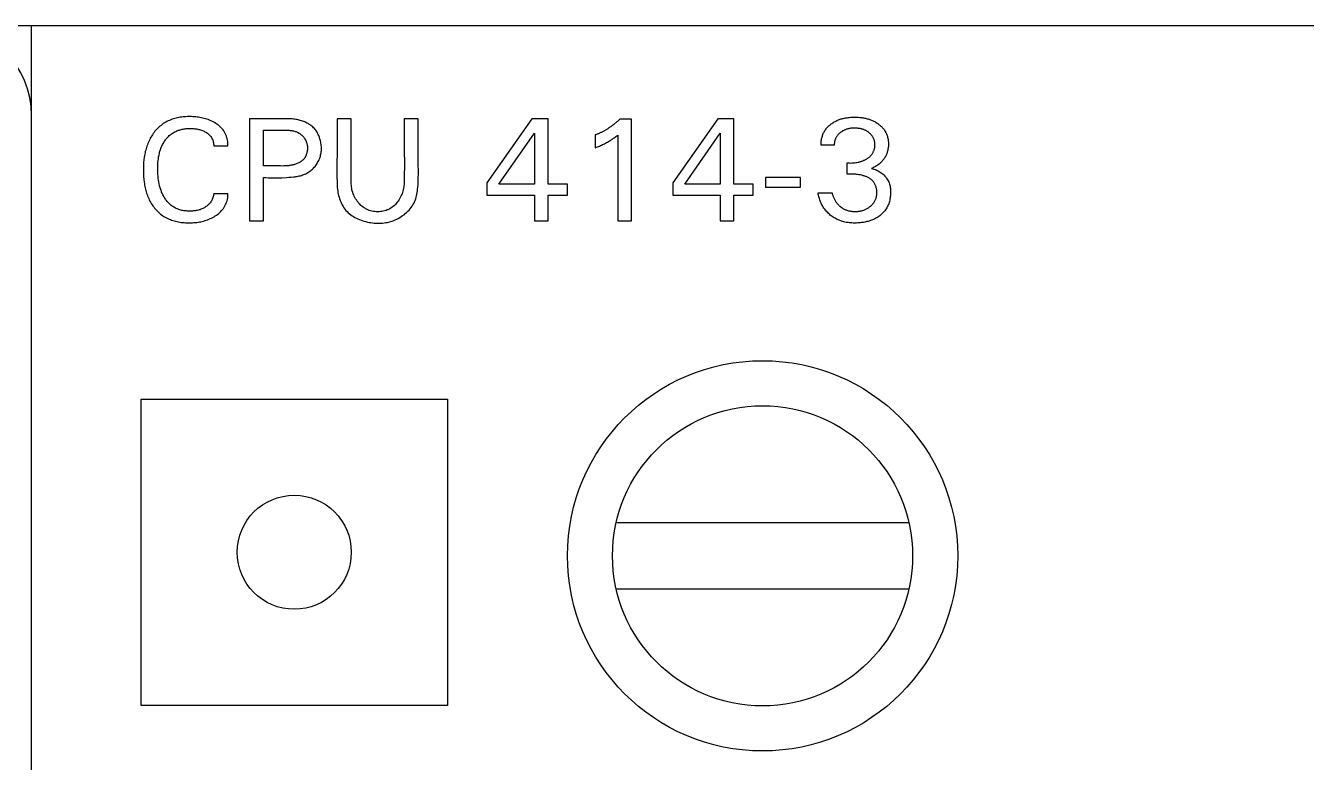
# Model space of a CAD drawing. Extents: x 430 to 1632, y -19 to 271.
# Drawn here: x 542.4 to 554.48, y 242.54 to 249.49 of the extents above; entities that cross this region are included whole.
import ezdxf

# ---------------------------------------------------------------- set-up
doc = ezdxf.new("R2010")
doc.units = 0
doc.header["$LTSCALE"] = 5
doc.header["$MEASUREMENT"] = 0
doc.layers.get('0').update_dxf_attribs({"linetype": 'CONTINUOUS'})

msp = doc.modelspace()

# ---------------------------------------------------------------- linework, layer by layer
at = {"color": 7, "linetype": 'Continuous'}
for p, q in [((514.272, 249.49), (599.075, 249.49)), ((542.455, 86.058), (542.455, 248.64))]:
    msp.add_line(p, q, dxfattribs=at)
at = {"linetype": 'Continuous'}
for p, q in [((542.455, 177.546), (542.455, 249.49)), ((542.455, 249.49), (570.496, 249.49)), ((544.511, 248.612), (544.511, 247.649)), ((545.337, 248.612), (545.337, 248.55)), ((545.469, 248.612), (545.337, 248.612)), ((545.971, 248.612), (545.97, 248.457)), ((546.102, 248.612), (545.971, 248.612)), ((547.176, 248.612), (546.751, 248.006)), ((547.328, 248.612), (547.176, 248.612)), ((547.328, 247.995), (547.328, 248.612)), ((548.114, 248.606), (548.005, 248.606)), ((548.114, 247.649), (548.114, 248.606)), ((548.929, 248.612), (548.504, 248.006)), ((549.081, 248.612), (548.929, 248.612)), ((549.081, 247.995), (549.081, 248.612)), ((544.643, 248.167), (544.643, 248.503)), ((546.864, 247.995), (547.199, 248.475)), ((547.199, 248.475), (547.199, 247.995)), ((548.617, 247.995), (548.952, 248.475)), ((548.952, 248.475), (548.952, 247.995)), ((544.173, 248.356), (544.308, 248.356)), ((545.469, 248.251), (545.469, 248.354)), ((547.774, 248.458), (547.774, 248.338)), ((547.985, 248.457), (547.985, 247.649)), ((550.029, 248.361), (549.904, 248.361)), ((544.708, 248.167), (544.643, 248.167)), ((550.15, 248.087), (550.15, 248.195)), ((544.643, 247.649), (544.643, 248.058)), ((546.751, 248.006), (546.751, 247.89)), ((547.199, 247.995), (546.864, 247.995)), ((547.51, 247.995), (547.328, 247.995)), ((547.51, 247.89), (547.51, 247.995)), ((548.504, 248.006), (548.504, 247.89)), ((548.952, 247.995), (548.617, 247.995)), ((549.263, 247.995), (549.081, 247.995)), ((549.263, 247.89), (549.263, 247.995)), ((549.379, 248.056), (549.379, 247.965)), ((549.711, 248.056), (549.379, 248.056)), ((549.711, 247.965), (549.711, 248.056)), ((544.308, 247.904), (544.173, 247.904)), ((546.751, 247.89), (547.199, 247.89)), ((547.199, 247.89), (547.199, 247.649)), ((547.328, 247.649), (547.328, 247.89)), ((547.328, 247.89), (547.51, 247.89)), ((548.504, 247.89), (548.952, 247.89)), ((548.952, 247.89), (548.952, 247.649)), ((549.081, 247.649), (549.081, 247.89)), ((549.081, 247.89), (549.263, 247.89)), ((549.379, 247.965), (549.711, 247.965)), ((549.877, 247.911), (550.008, 247.911)), ((544.511, 247.649), (544.643, 247.649)), ((547.199, 247.649), (547.328, 247.649)), ((547.985, 247.649), (548.114, 247.649)), ((548.952, 247.649), (549.081, 247.649)), ((543.489, 243.077), (543.489, 245.966)), ((543.489, 245.966), (546.378, 245.966)), ((546.378, 245.966), (546.378, 243.077)), ((550.734, 244.799), (547.971, 244.799)), ((547.971, 244.176), (550.734, 244.176)), ((546.378, 243.077), (543.489, 243.077))]:
    msp.add_line(p, q, dxfattribs=at)
for points in [[(544.308, 248.356), (544.308, 248.37), (544.307, 248.383), (544.306, 248.396), (544.304, 248.409), (544.301, 248.423), (544.297, 248.435), (544.293, 248.448), (544.288, 248.46), (544.282, 248.473), (544.276, 248.484), (544.269, 248.496), (544.261, 248.506), (544.253, 248.517), (544.244, 248.527), (544.234, 248.536), (544.224, 248.545), (544.214, 248.553), (544.203, 248.561), (544.192, 248.568), (544.181, 248.575), (544.169, 248.582), (544.157, 248.588), (544.145, 248.593), (544.133, 248.598), (544.12, 248.603), (544.108, 248.607), (544.095, 248.611), (544.082, 248.614), (544.069, 248.618), (544.056, 248.62), (544.043, 248.623), (544.03, 248.625), (544.017, 248.627), (544.004, 248.628), (543.991, 248.629), (543.977, 248.63), (543.964, 248.631), (543.951, 248.631), (543.938, 248.631), (543.924, 248.631), (543.911, 248.63), (543.898, 248.629), (543.884, 248.628), (543.871, 248.627), (543.858, 248.625), (543.845, 248.623), (543.832, 248.62), (543.819, 248.617), (543.806, 248.614), (543.793, 248.61), (543.781, 248.606), (543.768, 248.601), (543.756, 248.596), (543.744, 248.591), (543.732, 248.585), (543.72, 248.579), (543.708, 248.572), (543.697, 248.565), (543.686, 248.557), (543.676, 248.549), (543.665, 248.541), (543.656, 248.532), (543.646, 248.522), (543.637, 248.513), (543.628, 248.503), (543.619, 248.493), (543.611, 248.482), (543.603, 248.472), (543.595, 248.461), (543.588, 248.45), (543.581, 248.438), (543.575, 248.427), (543.569, 248.415), (543.563, 248.403), (543.557, 248.391), (543.552, 248.378), (543.547, 248.366), (543.543, 248.353), (543.539, 248.341), (543.535, 248.328), (543.532, 248.315), (543.528, 248.302), (543.525, 248.289), (543.523, 248.276), (543.52, 248.263), (543.518, 248.25), (543.515, 248.224), (543.512, 248.197), (543.511, 248.171), (543.51, 248.144), (543.51, 248.118), (543.51, 248.091), (543.512, 248.065), (543.514, 248.038), (543.517, 248.012), (543.519, 247.999), (543.521, 247.986), (543.524, 247.973), (543.526, 247.96), (543.529, 247.947), (543.533, 247.934), (543.536, 247.921), (543.54, 247.908), (543.545, 247.896), (543.549, 247.883), (543.554, 247.871), (543.56, 247.859), (543.565, 247.847), (543.571, 247.835), (543.578, 247.823), (543.584, 247.812), (543.591, 247.8), (543.599, 247.789), (543.607, 247.779), (543.615, 247.768), (543.624, 247.758), (543.632, 247.748), (543.642, 247.739), (543.651, 247.729), (543.661, 247.72), (543.672, 247.712), (543.682, 247.704), (543.693, 247.696), (543.704, 247.689), (543.716, 247.682), (543.727, 247.676), (543.739, 247.67), (543.752, 247.665), (543.764, 247.66), (543.776, 247.655), (543.789, 247.651), (543.802, 247.647), (543.815, 247.644), (543.828, 247.641), (543.841, 247.638), (543.854, 247.636), (543.867, 247.634), (543.88, 247.633), (543.893, 247.631), (543.907, 247.63), (543.92, 247.63), (543.933, 247.63), (543.947, 247.63), (543.96, 247.63), (543.973, 247.63), (543.986, 247.631), (544, 247.632), (544.013, 247.634), (544.026, 247.636), (544.039, 247.638), (544.052, 247.64), (544.065, 247.643), (544.078, 247.646), (544.091, 247.65), (544.103, 247.654), (544.116, 247.659), (544.128, 247.663), (544.141, 247.669), (544.153, 247.674), (544.164, 247.68), (544.176, 247.687), (544.187, 247.694), (544.198, 247.701), (544.209, 247.709), (544.22, 247.718), (544.23, 247.726), (544.239, 247.736), (544.248, 247.745), (544.257, 247.755), (544.265, 247.766), (544.272, 247.777), (544.279, 247.789), (544.285, 247.801), (544.29, 247.813), (544.295, 247.825), (544.299, 247.838), (544.302, 247.851), (544.305, 247.864), (544.307, 247.877), (544.308, 247.891), (544.308, 247.904)], [(544.686, 248.612), (544.642, 248.612), (544.598, 248.612), (544.511, 248.612)], [(544.643, 248.058), (544.665, 248.056), (544.687, 248.054), (544.709, 248.053), (544.73, 248.053), (544.752, 248.053), (544.774, 248.053), (544.795, 248.054), (544.817, 248.055), (544.861, 248.057), (544.883, 248.059), (544.905, 248.061), (544.927, 248.063), (544.938, 248.064), (544.949, 248.066), (544.959, 248.067), (544.97, 248.069), (544.981, 248.072), (544.991, 248.074), (545.002, 248.077), (545.012, 248.081), (545.022, 248.085), (545.032, 248.089), (545.042, 248.093), (545.052, 248.098), (545.061, 248.104), (545.071, 248.11), (545.08, 248.116), (545.089, 248.123), (545.097, 248.13), (545.106, 248.137), (545.114, 248.145), (545.121, 248.153), (545.129, 248.162), (545.136, 248.17), (545.142, 248.179), (545.149, 248.189), (545.154, 248.198), (545.16, 248.208), (545.165, 248.218), (545.169, 248.228), (545.173, 248.238), (545.177, 248.248), (545.18, 248.259), (545.182, 248.27), (545.185, 248.28), (545.186, 248.291), (545.188, 248.302), (545.189, 248.313), (545.189, 248.324), (545.189, 248.335), (545.189, 248.346), (545.188, 248.358), (545.187, 248.369), (545.185, 248.38), (545.183, 248.391), (545.181, 248.402), (545.178, 248.412), (545.175, 248.423), (545.172, 248.434), (545.168, 248.444), (545.164, 248.454), (545.159, 248.464), (545.154, 248.474), (545.149, 248.484), (545.143, 248.493), (545.137, 248.502), (545.13, 248.51), (545.123, 248.519), (545.115, 248.526), (545.107, 248.534), (545.099, 248.541), (545.091, 248.548), (545.082, 248.554), (545.072, 248.56), (545.063, 248.566), (545.053, 248.571), (545.043, 248.576), (545.033, 248.581), (545.022, 248.585), (545.012, 248.589), (545.001, 248.592), (544.99, 248.596), (544.98, 248.598), (544.969, 248.601), (544.958, 248.603), (544.947, 248.605), (544.936, 248.607), (544.925, 248.608), (544.914, 248.609), (544.903, 248.61), (544.881, 248.611), (544.86, 248.612), (544.816, 248.612), (544.773, 248.612), (544.686, 248.612)], [(545.469, 248.354), (545.469, 248.457), (545.469, 248.509), (545.469, 248.612)], [(546.102, 248.303), (546.101, 248.364), (546.101, 248.426), (546.101, 248.488), (546.102, 248.55), (546.102, 248.612)], [(548.005, 248.606), (548, 248.602), (547.995, 248.598), (547.991, 248.593), (547.986, 248.589), (547.982, 248.585), (547.977, 248.581), (547.972, 248.577), (547.967, 248.573), (547.962, 248.569), (547.958, 248.565), (547.953, 248.561), (547.948, 248.557), (547.943, 248.553), (547.938, 248.549), (547.933, 248.546), (547.928, 248.542), (547.923, 248.538), (547.917, 248.535), (547.912, 248.531), (547.907, 248.528), (547.902, 248.524), (547.897, 248.521), (547.891, 248.517), (547.886, 248.514), (547.881, 248.511), (547.875, 248.507), (547.87, 248.504), (547.864, 248.501), (547.859, 248.498), (547.853, 248.495), (547.848, 248.492), (547.842, 248.489), (547.837, 248.486), (547.831, 248.483), (547.826, 248.481), (547.82, 248.478), (547.814, 248.475), (547.809, 248.473), (547.803, 248.47), (547.797, 248.468), (547.791, 248.465), (547.786, 248.463), (547.78, 248.46), (547.774, 248.458)], [(549.904, 248.361), (549.904, 248.37), (549.904, 248.378), (549.905, 248.387), (549.905, 248.395), (549.906, 248.404), (549.908, 248.413), (549.909, 248.421), (549.911, 248.43), (549.913, 248.438), (549.916, 248.446), (549.919, 248.454), (549.922, 248.463), (549.925, 248.471), (549.928, 248.478), (549.932, 248.486), (549.936, 248.494), (549.941, 248.501), (549.946, 248.508), (549.951, 248.515), (549.956, 248.522), (549.962, 248.528), (549.967, 248.535), (549.974, 248.541), (549.98, 248.547), (549.986, 248.552), (549.993, 248.558), (550, 248.563), (550.007, 248.568), (550.014, 248.573), (550.021, 248.577), (550.029, 248.582), (550.036, 248.586), (550.044, 248.59), (550.052, 248.594), (550.06, 248.597), (550.068, 248.6), (550.076, 248.603), (550.084, 248.606), (550.092, 248.609), (550.1, 248.611), (550.108, 248.613), (550.117, 248.615), (550.125, 248.617), (550.134, 248.619), (550.142, 248.62), (550.151, 248.621), (550.159, 248.623), (550.168, 248.623), (550.185, 248.625), (550.202, 248.626), (550.219, 248.626), (550.236, 248.626), (550.254, 248.625), (550.271, 248.624), (550.279, 248.623), (550.288, 248.622), (550.296, 248.621), (550.305, 248.619), (550.313, 248.618), (550.322, 248.616), (550.33, 248.614), (550.338, 248.612), (550.347, 248.61), (550.355, 248.607), (550.363, 248.604), (550.371, 248.601), (550.379, 248.598), (550.387, 248.595), (550.395, 248.591), (550.403, 248.588), (550.41, 248.584), (550.418, 248.58), (550.425, 248.575), (550.432, 248.571), (550.439, 248.566), (550.446, 248.561), (550.453, 248.555), (550.46, 248.55), (550.466, 248.544), (550.473, 248.538), (550.479, 248.532), (550.485, 248.526), (550.49, 248.519), (550.495, 248.513), (550.501, 248.506), (550.505, 248.498), (550.51, 248.491), (550.514, 248.483), (550.518, 248.476), (550.521, 248.468), (550.524, 248.46), (550.527, 248.452), (550.53, 248.444), (550.532, 248.435), (550.534, 248.427), (550.536, 248.418), (550.537, 248.41), (550.538, 248.401), (550.539, 248.393), (550.539, 248.384), (550.539, 248.375), (550.539, 248.367), (550.539, 248.358), (550.539, 248.35), (550.538, 248.341), (550.537, 248.333), (550.535, 248.324), (550.534, 248.316), (550.532, 248.307), (550.529, 248.299), (550.527, 248.291), (550.524, 248.283), (550.521, 248.275), (550.517, 248.267), (550.514, 248.259), (550.509, 248.251), (550.505, 248.244), (550.5, 248.237), (550.495, 248.23), (550.49, 248.223), (550.485, 248.216), (550.479, 248.21), (550.473, 248.204), (550.467, 248.197), (550.461, 248.192), (550.454, 248.186), (550.447, 248.181), (550.441, 248.175), (550.434, 248.17), (550.426, 248.166), (550.419, 248.161), (550.412, 248.157), (550.404, 248.153), (550.397, 248.149), (550.389, 248.145), (550.381, 248.141)], [(544.173, 247.904), (544.172, 247.895), (544.17, 247.886), (544.168, 247.877), (544.165, 247.868), (544.162, 247.86), (544.159, 247.851), (544.155, 247.843), (544.151, 247.835), (544.146, 247.827), (544.141, 247.819), (544.135, 247.812), (544.129, 247.805), (544.122, 247.799), (544.116, 247.793), (544.108, 247.787), (544.101, 247.782), (544.093, 247.777), (544.086, 247.772), (544.077, 247.768), (544.069, 247.764), (544.061, 247.76), (544.052, 247.757), (544.044, 247.753), (544.035, 247.751), (544.026, 247.748), (544.017, 247.746), (544.008, 247.745), (543.999, 247.743), (543.99, 247.742), (543.981, 247.741), (543.972, 247.74), (543.963, 247.74), (543.954, 247.74), (543.945, 247.74), (543.935, 247.74), (543.926, 247.74), (543.917, 247.741), (543.908, 247.742), (543.899, 247.743), (543.89, 247.744), (543.881, 247.746), (543.872, 247.747), (543.863, 247.75), (543.854, 247.752), (543.845, 247.755), (543.837, 247.758), (543.828, 247.761), (543.82, 247.765), (543.812, 247.769), (543.804, 247.773), (543.796, 247.778), (543.788, 247.783), (543.78, 247.788), (543.773, 247.794), (543.766, 247.799), (543.759, 247.805), (543.752, 247.812), (543.746, 247.818), (543.74, 247.825), (543.734, 247.832), (543.728, 247.839), (543.722, 247.846), (543.717, 247.854), (543.712, 247.861), (543.707, 247.869), (543.702, 247.877), (543.698, 247.885), (543.694, 247.893), (543.69, 247.902), (543.686, 247.91), (543.682, 247.918), (543.679, 247.927), (543.676, 247.935), (543.673, 247.944), (543.667, 247.961), (543.663, 247.979), (543.659, 247.997), (543.655, 248.015), (543.652, 248.033), (543.65, 248.051), (543.648, 248.069), (543.646, 248.087), (543.645, 248.105), (543.645, 248.124), (543.645, 248.142), (543.645, 248.16), (543.646, 248.179), (543.647, 248.197), (543.648, 248.215), (543.651, 248.233), (543.653, 248.251), (543.657, 248.269), (543.661, 248.287), (543.663, 248.296), (543.666, 248.305), (543.669, 248.313), (543.671, 248.322), (543.675, 248.331), (543.678, 248.339), (543.681, 248.348), (543.685, 248.356), (543.689, 248.364), (543.693, 248.372), (543.698, 248.38), (543.702, 248.388), (543.707, 248.396), (543.712, 248.404), (543.718, 248.411), (543.723, 248.418), (543.729, 248.425), (543.735, 248.432), (543.741, 248.439), (543.748, 248.445), (543.754, 248.452), (543.761, 248.458), (543.769, 248.463), (543.776, 248.469), (543.783, 248.474), (543.791, 248.479), (543.799, 248.484), (543.807, 248.488), (543.815, 248.492), (543.824, 248.496), (543.832, 248.499), (543.841, 248.502), (543.85, 248.505), (543.858, 248.508), (543.867, 248.51), (543.876, 248.512), (543.885, 248.514), (543.894, 248.515), (543.903, 248.517), (543.912, 248.518), (543.922, 248.518), (543.931, 248.519), (543.94, 248.519), (543.949, 248.52), (543.958, 248.52), (543.967, 248.519), (543.976, 248.519), (543.986, 248.518), (543.995, 248.517), (544.004, 248.516), (544.013, 248.515), (544.022, 248.513), (544.031, 248.511), (544.039, 248.509), (544.048, 248.507), (544.057, 248.504), (544.066, 248.501), (544.074, 248.497), (544.082, 248.493), (544.09, 248.489), (544.098, 248.485), (544.106, 248.48), (544.114, 248.474), (544.121, 248.469), (544.128, 248.463), (544.134, 248.457), (544.141, 248.45), (544.146, 248.443), (544.151, 248.435), (544.156, 248.427), (544.16, 248.419), (544.164, 248.41), (544.167, 248.402), (544.169, 248.393), (544.171, 248.384), (544.172, 248.375), (544.173, 248.366), (544.173, 248.356)], [(544.643, 248.503), (544.708, 248.502), (544.74, 248.502), (544.804, 248.503)], [(544.804, 248.503), (544.821, 248.503), (544.837, 248.503), (544.853, 248.503), (544.869, 248.502), (544.877, 248.502), (544.886, 248.502), (544.894, 248.501), (544.902, 248.5), (544.91, 248.499), (544.918, 248.498), (544.926, 248.496), (544.934, 248.495), (544.941, 248.492), (544.949, 248.49), (544.957, 248.487), (544.964, 248.483), (544.971, 248.48), (544.978, 248.476), (544.985, 248.471), (544.992, 248.466), (544.999, 248.461), (545.005, 248.456), (545.011, 248.45), (545.017, 248.444), (545.022, 248.437), (545.027, 248.431), (545.032, 248.424), (545.034, 248.42), (545.036, 248.417), (545.038, 248.413), (545.04, 248.409), (545.042, 248.405), (545.044, 248.402), (545.046, 248.398), (545.047, 248.394), (545.049, 248.39), (545.05, 248.386), (545.051, 248.382), (545.052, 248.378), (545.053, 248.374), (545.054, 248.369), (545.055, 248.365), (545.056, 248.361), (545.057, 248.352), (545.058, 248.344), (545.058, 248.335), (545.058, 248.327), (545.057, 248.318), (545.056, 248.31), (545.055, 248.301), (545.053, 248.293), (545.051, 248.285), (545.05, 248.281), (545.049, 248.277), (545.047, 248.273), (545.046, 248.269), (545.044, 248.265), (545.043, 248.261), (545.041, 248.258), (545.039, 248.254), (545.037, 248.251), (545.035, 248.247), (545.033, 248.244), (545.03, 248.24), (545.028, 248.237), (545.026, 248.234), (545.023, 248.231), (545.02, 248.228), (545.018, 248.225), (545.015, 248.222), (545.012, 248.219), (545.009, 248.217), (545.006, 248.214), (545.003, 248.212), (544.996, 248.207), (544.99, 248.202), (544.983, 248.198), (544.975, 248.195), (544.968, 248.191), (544.96, 248.188), (544.952, 248.185), (544.945, 248.182), (544.936, 248.179), (544.928, 248.177), (544.92, 248.175), (544.912, 248.173), (544.903, 248.172), (544.895, 248.17), (544.886, 248.169), (544.878, 248.168), (544.869, 248.167), (544.861, 248.167), (544.853, 248.166), (544.845, 248.166), (544.836, 248.166), (544.82, 248.165), (544.804, 248.166)], [(545.337, 248.55), (545.338, 248.426), (545.338, 248.365), (545.337, 248.303), (545.336, 248.179)], [(550.15, 248.195), (550.161, 248.194), (550.173, 248.194), (550.185, 248.193), (550.196, 248.194), (550.208, 248.195), (550.219, 248.196), (550.231, 248.197), (550.242, 248.199), (550.253, 248.201), (550.259, 248.202), (550.265, 248.204), (550.27, 248.205), (550.276, 248.207), (550.281, 248.208), (550.287, 248.21), (550.292, 248.212), (550.298, 248.214), (550.303, 248.216), (550.309, 248.219), (550.314, 248.221), (550.319, 248.224), (550.324, 248.226), (550.33, 248.229), (550.335, 248.232), (550.34, 248.235), (550.344, 248.239), (550.349, 248.242), (550.354, 248.246), (550.358, 248.249), (550.363, 248.253), (550.367, 248.257), (550.371, 248.261), (550.375, 248.265), (550.379, 248.27), (550.382, 248.274), (550.386, 248.279), (550.389, 248.284), (550.392, 248.289), (550.395, 248.294), (550.397, 248.299), (550.4, 248.305), (550.402, 248.31), (550.404, 248.316), (550.406, 248.321), (550.407, 248.327), (550.409, 248.332), (550.41, 248.338), (550.411, 248.344), (550.411, 248.35), (550.412, 248.356), (550.412, 248.362), (550.412, 248.368), (550.412, 248.373), (550.411, 248.379), (550.411, 248.385), (550.41, 248.391), (550.408, 248.397), (550.407, 248.403), (550.405, 248.408), (550.404, 248.414), (550.402, 248.419), (550.399, 248.425), (550.397, 248.43), (550.394, 248.435), (550.391, 248.44), (550.388, 248.445), (550.385, 248.45), (550.381, 248.455), (550.377, 248.459), (550.373, 248.464), (550.369, 248.468), (550.365, 248.472), (550.361, 248.476), (550.356, 248.48), (550.352, 248.484), (550.347, 248.487), (550.342, 248.491), (550.337, 248.494), (550.332, 248.497), (550.327, 248.499), (550.322, 248.502), (550.317, 248.504), (550.311, 248.507), (550.306, 248.509), (550.3, 248.511), (550.295, 248.512), (550.289, 248.514), (550.284, 248.515), (550.278, 248.517), (550.272, 248.518), (550.266, 248.519), (550.261, 248.52), (550.255, 248.52), (550.249, 248.521), (550.243, 248.521), (550.237, 248.522), (550.232, 248.522), (550.226, 248.522), (550.22, 248.523), (550.214, 248.523), (550.208, 248.522), (550.202, 248.522), (550.196, 248.522), (550.191, 248.521), (550.185, 248.521), (550.179, 248.52), (550.173, 248.519), (550.168, 248.518), (550.162, 248.517), (550.156, 248.515), (550.151, 248.514), (550.145, 248.512), (550.139, 248.51), (550.134, 248.508), (550.129, 248.506), (550.123, 248.504), (550.118, 248.501), (550.113, 248.498), (550.107, 248.496), (550.102, 248.492), (550.097, 248.489), (550.092, 248.486), (550.088, 248.482), (550.083, 248.479), (550.078, 248.475), (550.074, 248.471), (550.07, 248.467), (550.066, 248.463), (550.062, 248.458), (550.058, 248.454), (550.055, 248.449), (550.052, 248.445), (550.049, 248.44), (550.046, 248.435), (550.043, 248.43), (550.041, 248.425), (550.039, 248.42), (550.037, 248.414), (550.035, 248.409), (550.034, 248.403), (550.032, 248.398), (550.031, 248.392), (550.03, 248.386), (550.03, 248.38), (550.029, 248.374), (550.029, 248.368), (550.029, 248.361)], [(545.97, 248.457), (545.97, 248.406), (545.971, 248.354), (545.971, 248.303)], [(547.774, 248.338), (547.784, 248.342), (547.793, 248.346), (547.803, 248.35), (547.813, 248.354), (547.823, 248.358), (547.832, 248.363), (547.842, 248.367), (547.852, 248.372), (547.861, 248.376), (547.871, 248.381), (547.88, 248.386), (547.889, 248.391), (547.898, 248.396), (547.908, 248.402), (547.912, 248.404), (547.917, 248.407), (547.921, 248.41), (547.925, 248.413), (547.93, 248.416), (547.934, 248.419), (547.939, 248.422), (547.943, 248.425), (547.947, 248.428), (547.952, 248.431), (547.96, 248.438), (547.968, 248.444), (547.977, 248.451), (547.985, 248.457)], [(545.336, 248.179), (545.336, 248.117), (545.336, 248.055), (545.337, 248.024), (545.338, 247.994), (545.339, 247.978), (545.339, 247.963), (545.341, 247.947), (545.343, 247.932), (545.345, 247.917), (545.348, 247.901), (545.352, 247.886), (545.356, 247.871), (545.36, 247.855), (545.366, 247.841), (545.372, 247.826), (545.379, 247.812), (545.386, 247.798), (545.394, 247.784), (545.402, 247.771), (545.411, 247.759), (545.421, 247.747), (545.432, 247.736), (545.443, 247.725), (545.454, 247.715), (545.467, 247.705), (545.479, 247.696), (545.492, 247.688), (545.506, 247.68), (545.52, 247.673), (545.534, 247.666), (545.549, 247.66), (545.564, 247.655), (545.579, 247.649), (545.594, 247.645), (545.609, 247.641), (545.625, 247.637), (545.64, 247.634), (545.656, 247.631), (545.672, 247.629), (545.687, 247.627), (545.703, 247.626), (545.719, 247.626), (545.734, 247.626), (545.75, 247.626), (545.765, 247.627), (545.781, 247.629), (545.796, 247.631), (545.812, 247.634), (545.827, 247.637), (545.842, 247.641), (545.857, 247.646), (545.872, 247.651), (545.886, 247.657), (545.901, 247.664), (545.915, 247.671), (545.929, 247.679), (545.943, 247.688), (545.956, 247.697), (545.969, 247.706), (545.981, 247.716), (545.993, 247.727), (546.005, 247.738), (546.016, 247.749), (546.026, 247.761), (546.036, 247.774), (546.045, 247.786), (546.053, 247.8), (546.061, 247.813), (546.067, 247.827), (546.073, 247.841), (546.079, 247.855), (546.083, 247.87), (546.087, 247.885), (546.09, 247.9), (546.093, 247.915), (546.095, 247.931), (546.097, 247.946), (546.099, 247.962), (546.101, 247.993), (546.102, 248.025), (546.103, 248.056), (546.104, 248.087), (546.104, 248.118), (546.103, 248.18), (546.102, 248.303)], [(545.971, 248.303), (545.972, 248.199), (545.972, 248.148), (545.971, 248.096), (545.971, 248.045), (545.97, 248.019), (545.97, 248.006), (545.969, 247.993), (545.968, 247.981), (545.966, 247.968), (545.964, 247.955), (545.962, 247.942), (545.958, 247.929), (545.955, 247.917), (545.95, 247.904), (545.945, 247.892), (545.94, 247.88), (545.934, 247.868), (545.927, 247.856), (545.92, 247.844), (545.913, 247.833), (545.905, 247.823), (545.896, 247.812), (545.887, 247.803), (545.878, 247.793), (545.868, 247.785), (545.857, 247.777), (545.846, 247.769), (545.835, 247.762), (545.829, 247.759), (545.823, 247.756), (545.817, 247.753), (545.811, 247.751), (545.799, 247.746), (545.786, 247.742), (545.773, 247.739), (545.76, 247.737), (545.747, 247.735), (545.733, 247.734), (545.72, 247.734), (545.706, 247.734), (545.693, 247.735), (545.68, 247.737), (545.666, 247.74), (545.653, 247.743), (545.641, 247.747), (545.628, 247.752), (545.616, 247.757), (545.61, 247.76), (545.605, 247.763), (545.593, 247.77), (545.582, 247.778), (545.572, 247.786), (545.562, 247.794), (545.552, 247.804), (545.543, 247.813), (545.535, 247.824), (545.527, 247.834), (545.519, 247.845), (545.512, 247.856), (545.505, 247.868), (545.499, 247.88), (545.494, 247.892), (545.489, 247.904), (545.485, 247.917), (545.481, 247.93), (545.478, 247.942), (545.476, 247.955), (545.474, 247.968), (545.472, 247.98), (545.471, 247.993), (545.47, 248.006), (545.469, 248.019), (545.469, 248.045), (545.469, 248.071)], [(545.469, 248.071), (545.469, 248.148), (545.469, 248.199), (545.469, 248.251)], [(544.804, 248.166), (544.756, 248.167), (544.74, 248.167), (544.724, 248.167), (544.708, 248.167)], [(550.381, 248.141), (550.392, 248.139), (550.402, 248.136), (550.413, 248.133), (550.423, 248.129), (550.433, 248.124), (550.443, 248.119), (550.453, 248.114), (550.463, 248.108), (550.472, 248.101), (550.481, 248.094), (550.489, 248.087), (550.498, 248.08), (550.505, 248.071), (550.513, 248.063), (550.52, 248.054), (550.526, 248.045), (550.532, 248.036), (550.537, 248.026), (550.542, 248.016), (550.546, 248.006), (550.549, 247.995), (550.552, 247.985), (550.555, 247.974), (550.556, 247.963), (550.558, 247.952), (550.559, 247.941), (550.56, 247.93), (550.56, 247.918), (550.56, 247.907), (550.559, 247.896), (550.559, 247.885), (550.557, 247.874), (550.556, 247.863), (550.554, 247.852), (550.552, 247.842), (550.549, 247.831), (550.546, 247.82), (550.542, 247.81), (550.538, 247.799), (550.534, 247.789), (550.529, 247.779), (550.523, 247.77), (550.517, 247.76), (550.511, 247.751), (550.505, 247.742), (550.497, 247.734), (550.49, 247.726), (550.482, 247.718), (550.474, 247.71), (550.466, 247.703), (550.457, 247.696), (550.448, 247.69), (550.439, 247.683), (550.429, 247.678), (550.42, 247.672), (550.41, 247.667), (550.4, 247.662), (550.39, 247.658), (550.38, 247.654), (550.369, 247.65), (550.359, 247.646), (550.348, 247.643), (550.337, 247.641), (550.327, 247.638), (550.316, 247.636), (550.305, 247.634), (550.294, 247.632), (550.283, 247.631), (550.272, 247.629), (550.261, 247.628), (550.25, 247.628), (550.239, 247.627), (550.228, 247.627), (550.217, 247.627), (550.206, 247.627), (550.195, 247.628), (550.184, 247.628), (550.173, 247.629), (550.162, 247.631), (550.151, 247.632), (550.14, 247.634), (550.129, 247.636), (550.118, 247.639), (550.108, 247.642), (550.097, 247.645), (550.087, 247.649), (550.076, 247.653), (550.066, 247.657), (550.056, 247.662), (550.046, 247.667), (550.037, 247.672), (550.027, 247.678), (550.018, 247.683), (550.009, 247.69), (550, 247.696), (549.991, 247.703), (549.983, 247.71), (549.975, 247.718), (549.967, 247.726), (549.959, 247.734), (549.952, 247.742), (549.945, 247.75), (549.938, 247.759), (549.931, 247.768), (549.925, 247.777), (549.92, 247.787), (549.914, 247.796), (549.909, 247.806), (549.904, 247.816), (549.9, 247.826), (549.896, 247.837), (549.892, 247.847), (549.889, 247.858), (549.886, 247.868), (549.883, 247.879), (549.881, 247.89), (549.878, 247.901), (549.877, 247.911)], [(550.008, 247.911), (550.01, 247.904), (550.012, 247.897), (550.014, 247.891), (550.016, 247.884), (550.019, 247.877), (550.021, 247.871), (550.024, 247.864), (550.027, 247.858), (550.03, 247.852), (550.033, 247.846), (550.037, 247.84), (550.041, 247.834), (550.044, 247.828), (550.048, 247.823), (550.053, 247.817), (550.057, 247.812), (550.061, 247.807), (550.066, 247.801), (550.071, 247.796), (550.076, 247.791), (550.081, 247.787), (550.086, 247.782), (550.092, 247.778), (550.098, 247.773), (550.103, 247.77), (550.109, 247.766), (550.115, 247.762), (550.121, 247.759), (550.128, 247.756), (550.134, 247.753), (550.141, 247.751), (550.147, 247.748), (550.154, 247.746), (550.16, 247.744), (550.167, 247.743), (550.174, 247.741), (550.181, 247.74), (550.188, 247.739), (550.195, 247.738), (550.202, 247.737), (550.209, 247.736), (550.216, 247.736), (550.223, 247.736), (550.23, 247.736), (550.237, 247.736), (550.244, 247.736), (550.251, 247.737), (550.258, 247.738), (550.265, 247.739), (550.272, 247.74), (550.279, 247.741), (550.286, 247.743), (550.293, 247.745), (550.299, 247.747), (550.306, 247.749), (550.313, 247.751), (550.319, 247.754), (550.325, 247.757), (550.332, 247.76), (550.338, 247.763), (550.344, 247.767), (550.35, 247.77), (550.356, 247.774), (550.362, 247.779), (550.367, 247.783), (550.372, 247.788), (550.378, 247.792), (550.383, 247.797), (550.387, 247.802), (550.392, 247.808), (550.396, 247.813), (550.401, 247.819), (550.404, 247.825), (550.408, 247.831), (550.412, 247.837), (550.415, 247.843), (550.418, 247.849), (550.42, 247.856), (550.423, 247.863), (550.425, 247.869), (550.426, 247.876), (550.428, 247.883), (550.429, 247.89), (550.43, 247.897), (550.431, 247.904), (550.431, 247.911), (550.431, 247.918), (550.431, 247.925), (550.43, 247.933), (550.429, 247.94), (550.428, 247.947), (550.427, 247.954), (550.425, 247.961), (550.423, 247.968), (550.421, 247.975), (550.418, 247.981), (550.415, 247.988), (550.412, 247.994), (550.409, 248), (550.405, 248.007), (550.401, 248.012), (550.397, 248.018), (550.392, 248.023), (550.388, 248.029), (550.383, 248.033), (550.378, 248.038), (550.372, 248.042), (550.367, 248.046), (550.361, 248.05), (550.355, 248.054), (550.349, 248.057), (550.342, 248.06), (550.336, 248.063), (550.329, 248.065), (550.323, 248.068), (550.316, 248.07), (550.309, 248.072), (550.302, 248.074), (550.295, 248.076), (550.288, 248.078), (550.275, 248.081), (550.261, 248.083), (550.247, 248.085), (550.24, 248.086), (550.233, 248.087), (550.227, 248.088), (550.22, 248.088), (550.213, 248.089), (550.206, 248.089), (550.199, 248.089), (550.192, 248.089), (550.185, 248.089), (550.178, 248.089), (550.171, 248.089), (550.164, 248.088), (550.157, 248.088), (550.15, 248.087)]]:
    msp.add_lwpolyline(points, dxfattribs=at)
for centre, radius in [((549.352, 244.488), 1.841), ((549.352, 244.488), 1.416), ((544.933, 244.522), 0.538)]:
    msp.add_circle(centre, radius, dxfattribs=at)
at = {"color": 7, "linetype": 'Continuous'}
msp.add_arc((541.605, 248.64), 0.85, 0, 90, dxfattribs=at)

doc.saveas('drawing.dxf')
